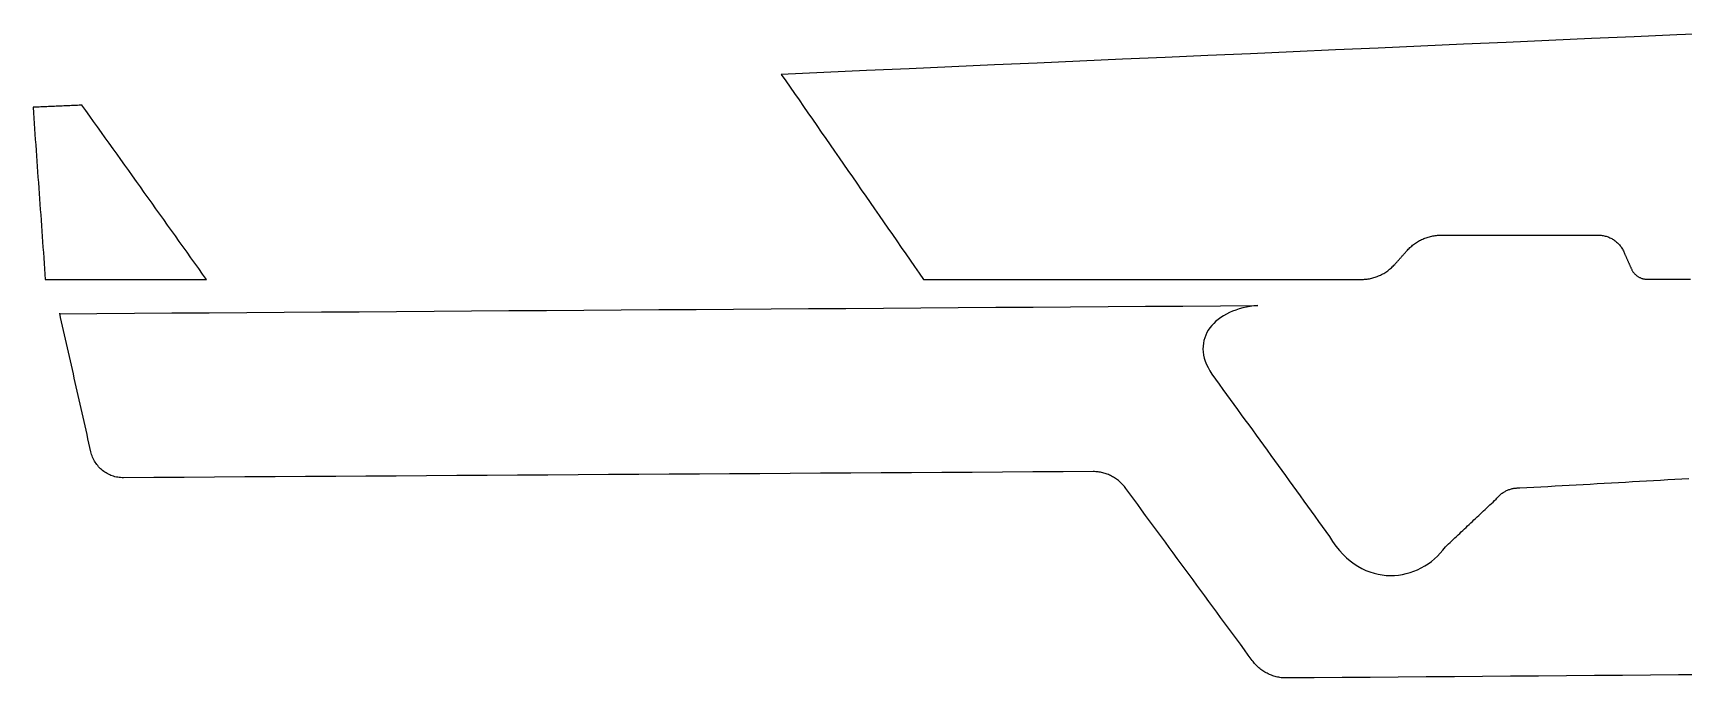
# Model space of a CAD drawing. Header units: metres. Extents: x 27 to 154, y -154 to -62.
# Drawn here: x 27.3 to 90.9, y -89 to -64.1 of the extents above; entities that cross this region are included whole.
import ezdxf

# ---------------------------------------------------------------- set-up
doc = ezdxf.new("R2010")
doc.units = ezdxf.units.M

msp = doc.modelspace()

# ---------------------------------------------------------------- linework, layer by layer
for points in [[(92.222574, -64.136016), (90.58021, -64.208406), (88.937846, -64.280796), (87.295482, -64.353186), (85.653118, -64.425576), (84.010754, -64.497966), (82.36839, -64.570356), (80.726026, -64.642746), (79.083662, -64.715136), (77.441298, -64.787526), (75.798934, -64.859916), (74.15657, -64.932306), (72.514206, -65.004696), (70.871842, -65.077086), (69.229478, -65.149476), (67.587114, -65.221866), (65.94475, -65.294256), (64.302386, -65.366646), (62.660022, -65.439036), (61.017658, -65.511426), (59.375294, -65.583816), (57.73293, -65.656206), (56.090566, -65.728596), (56.261762, -65.975484), (56.432958, -66.222372), (56.604154, -66.46926), (56.77535, -66.716148), (56.946546, -66.963036), (57.117742, -67.209924), (57.288938, -67.456812), (57.460134, -67.7037), (57.63133, -67.950588), (57.802526, -68.197476), (57.973722, -68.444364), (58.144918, -68.691252), (58.316114, -68.93814), (58.48731, -69.185028), (58.658506, -69.431916), (58.829702, -69.678804), (59.000898, -69.925692), (59.172094, -70.17258), (59.34329, -70.419468), (59.514486, -70.666356), (59.685682, -70.913244), (59.856878, -71.160132), (60.028074, -71.40702), (60.19927, -71.653908), (60.370466, -71.900796), (60.541662, -72.147684), (60.712858, -72.394572), (60.884054, -72.64146), (61.05525, -72.888348), (61.226446, -73.135236), (61.397642, -73.382124), (61.568838, -73.629012), (62.09538, -73.629012), (62.621922, -73.629012), (63.148464, -73.629012), (63.675006, -73.629012), (64.201548, -73.629012), (64.72809, -73.629012), (65.254632, -73.629012), (65.781174, -73.629012), (66.307716, -73.629012), (66.834258, -73.629012), (67.3608, -73.629012), (67.887342, -73.629012), (68.413884, -73.629012), (68.940426, -73.629012), (69.466968, -73.629012), (69.99351, -73.629012), (70.520052, -73.629012), (71.046594, -73.629012), (71.573136, -73.629012), (72.099678, -73.629012), (72.62622, -73.629012), (73.152762, -73.629012), (73.679304, -73.629012), (74.205846, -73.629012), (74.732388, -73.629012), (75.25893, -73.629012), (75.785472, -73.629012), (76.312014, -73.629012), (76.838556, -73.629012), (77.365098, -73.629012), (77.89164, -73.629012), (78.418182, -73.629012), (78.464664, -73.628504), (78.510892, -73.626726), (78.55712, -73.623678), (78.603094, -73.61936), (78.648814, -73.613772), (78.69428, -73.607168), (78.739492, -73.599294), (78.78445, -73.59015), (78.829154, -73.57999), (78.87335, -73.56856), (78.917292, -73.556114), (78.960726, -73.542398), (79.003906, -73.527666), (79.046578, -73.511918), (79.088742, -73.4949), (79.130652, -73.476866), (79.172054, -73.457816), (79.212948, -73.437496), (79.253334, -73.41616), (79.292958, -73.393808), (79.332074, -73.37044), (79.370682, -73.346056), (79.408528, -73.320656), (79.445866, -73.29424), (79.482442, -73.266808), (79.51851, -73.23836), (79.553816, -73.208896), (79.58836, -73.178416), (79.622142, -73.14692), (79.655162, -73.114662), (79.68742, -73.081388), (79.718916, -73.047098), (79.734156, -73.03008), (79.749396, -73.013062), (79.764636, -72.996044), (79.779876, -72.979026), (79.795116, -72.962008), (79.810356, -72.94499), (79.825596, -72.927972), (79.840836, -72.910954), (79.856076, -72.893936), (79.871316, -72.876918), (79.886556, -72.8599), (79.901796, -72.842882), (79.917036, -72.825864), (79.932276, -72.808846), (79.947516, -72.791828), (79.962756, -72.77481), (79.977996, -72.757792), (79.993236, -72.740774), (80.008476, -72.723756), (80.023716, -72.706738), (80.038956, -72.68972), (80.054196, -72.672702), (80.069436, -72.655684), (80.084676, -72.638666), (80.099916, -72.621648), (80.115156, -72.60463), (80.130396, -72.587612), (80.145636, -72.570594), (80.160876, -72.553576), (80.176116, -72.536558), (80.191356, -72.519794), (80.206596, -72.502776), (80.238092, -72.468486), (80.27035, -72.435212), (80.30337, -72.402954), (80.337152, -72.371458), (80.371696, -72.340978), (80.407002, -72.311514), (80.44307, -72.283066), (80.479646, -72.255634), (80.516984, -72.229218), (80.55483, -72.203818), (80.593438, -72.179434), (80.632554, -72.156066), (80.672178, -72.133714), (80.712564, -72.112378), (80.753458, -72.092058), (80.79486, -72.073008), (80.83677, -72.054974), (80.878934, -72.037956), (80.921606, -72.022208), (80.964786, -72.007476), (81.00822, -71.99376), (81.052162, -71.981314), (81.096358, -71.969884), (81.141062, -71.959724), (81.18602, -71.950834), (81.231232, -71.94296), (81.276698, -71.936356), (81.322418, -71.930768), (81.368392, -71.92645), (81.41462, -71.923402), (81.460848, -71.921624), (81.50733, -71.921116), (81.696052, -71.921116), (81.884774, -71.921116), (82.073496, -71.921116), (82.262218, -71.921116), (82.45094, -71.921116), (82.639662, -71.921116), (82.828384, -71.921116), (83.017106, -71.921116), (83.205828, -71.921116), (83.39455, -71.921116), (83.583272, -71.921116), (83.771994, -71.921116), (83.960716, -71.921116), (84.149438, -71.921116), (84.33816, -71.921116), (84.526882, -71.921116), (84.715604, -71.921116), (84.904326, -71.921116), (85.093048, -71.921116), (85.28177, -71.921116), (85.470492, -71.921116), (85.659214, -71.921116), (85.847936, -71.921116), (86.036658, -71.921116), (86.22538, -71.921116), (86.414102, -71.921116), (86.602824, -71.921116), (86.791546, -71.921116), (86.980268, -71.921116), (87.16899, -71.921116), (87.357712, -71.921116), (87.546434, -71.921116), (87.586566, -71.921878), (87.626444, -71.924164), (87.665814, -71.92772), (87.70493, -71.9328), (87.743792, -71.93915), (87.782146, -71.947024), (87.819992, -71.956168), (87.857584, -71.966582), (87.894668, -71.978266), (87.931244, -71.991474), (87.967312, -72.005952), (88.002618, -72.021446), (88.037416, -72.03821), (88.071452, -72.056244), (88.10498, -72.075548), (88.137746, -72.095868), (88.16975, -72.117458), (88.200992, -72.140064), (88.231472, -72.16394), (88.260936, -72.188832), (88.289638, -72.21474), (88.317324, -72.241664), (88.344248, -72.269604), (88.370156, -72.29856), (88.395048, -72.328532), (88.418924, -72.35952), (88.441784, -72.39127), (88.463374, -72.424036), (88.483948, -72.457818), (88.503252, -72.492362), (88.52154, -72.527668), (88.538558, -72.56399), (88.547702, -72.584564), (88.556846, -72.605138), (88.56599, -72.625712), (88.575134, -72.646286), (88.584278, -72.66686), (88.593422, -72.687434), (88.602566, -72.708008), (88.61171, -72.728582), (88.620854, -72.749156), (88.629998, -72.76973), (88.639142, -72.790304), (88.648286, -72.810878), (88.65743, -72.831452), (88.666574, -72.852026), (88.675718, -72.8726), (88.684862, -72.893174), (88.694006, -72.913748), (88.70315, -72.934322), (88.712294, -72.954896), (88.721438, -72.97547), (88.730582, -72.996044), (88.739726, -73.016618), (88.74887, -73.037192), (88.758014, -73.057766), (88.767158, -73.07834), (88.776302, -73.098914), (88.785446, -73.119488), (88.79459, -73.140062), (88.803734, -73.160636), (88.812878, -73.18121), (88.822022, -73.201784), (88.831166, -73.222358), (88.841834, -73.244964), (88.853264, -73.267062), (88.865202, -73.288652), (88.877902, -73.30948), (88.891364, -73.3298), (88.905588, -73.349612), (88.92032, -73.368916), (88.935814, -73.387458), (88.951816, -73.405492), (88.96858, -73.422764), (88.985852, -73.439528), (89.003632, -73.45553), (89.02192, -73.471024), (89.040716, -73.485756), (89.06002, -73.499726), (89.079832, -73.513188), (89.100152, -73.525888), (89.12098, -73.537826), (89.142062, -73.549002), (89.163652, -73.559416), (89.185496, -73.569068), (89.207848, -73.577958), (89.230454, -73.586086), (89.253568, -73.593452), (89.276936, -73.600056), (89.300558, -73.605644), (89.324434, -73.61047), (89.348564, -73.614534), (89.372948, -73.617582), (89.397332, -73.619868), (89.42197, -73.621138), (89.446862, -73.621646), (90.275156, -73.621646), (91.10345, -73.621646)], [(29.168344, -66.9163), (29.109162, -66.91884), (29.04998, -66.92138), (28.990798, -66.92392), (28.931616, -66.92646), (28.872434, -66.929), (28.813252, -66.93154), (28.75407, -66.93408), (28.694888, -66.93662), (28.635706, -66.93916), (28.576524, -66.9417), (28.517342, -66.94424), (28.45816, -66.94678), (28.398978, -66.94932), (28.339796, -66.95186), (28.280614, -66.9544), (28.221432, -66.95694), (28.16225, -66.95948), (28.103068, -66.96202), (28.043886, -66.96456), (27.984704, -66.9671), (27.925522, -66.96964), (27.86634, -66.97218), (27.807158, -66.97472), (27.747976, -66.97726), (27.688794, -66.9798), (27.629612, -66.98234), (27.57043, -66.98488), (27.511248, -66.98742), (27.452066, -66.98996), (27.392884, -66.9925), (27.333702, -66.99504), (27.27452, -66.99758), (27.289252, -67.204844), (27.303984, -67.412108), (27.318716, -67.619372), (27.333448, -67.826636), (27.34818, -68.0339), (27.362912, -68.241164), (27.377644, -68.448428), (27.392376, -68.655692), (27.407108, -68.862956), (27.42184, -69.07022), (27.436572, -69.277484), (27.451304, -69.484748), (27.466036, -69.692012), (27.480768, -69.899276), (27.4955, -70.10654), (27.510232, -70.313804), (27.524964, -70.521068), (27.539696, -70.728332), (27.554428, -70.935596), (27.56916, -71.14286), (27.583892, -71.350124), (27.598624, -71.557388), (27.613356, -71.764652), (27.628088, -71.971916), (27.64282, -72.17918), (27.657552, -72.386444), (27.672284, -72.593708), (27.687016, -72.800972), (27.701748, -73.008236), (27.71648, -73.2155), (27.731212, -73.422764), (27.745944, -73.630028), (27.94, -73.630028), (28.134056, -73.630028), (28.328112, -73.630028), (28.522168, -73.630028), (28.716224, -73.630028), (28.91028, -73.630028), (29.104336, -73.630028), (29.298392, -73.630028), (29.492448, -73.630028), (29.686504, -73.630028), (29.88056, -73.630028), (30.074616, -73.630028), (30.268672, -73.630028), (30.462728, -73.630028), (30.656784, -73.630028), (30.85084, -73.630028), (31.044896, -73.630028), (31.238952, -73.630028), (31.433008, -73.630028), (31.627064, -73.630028), (31.82112, -73.630028), (32.015176, -73.630028), (32.209232, -73.630028), (32.403288, -73.630028), (32.597344, -73.630028), (32.7914, -73.630028), (32.985456, -73.630028), (33.179512, -73.630028), (33.373568, -73.630028), (33.567624, -73.630028), (33.76168, -73.630028), (33.955736, -73.630028), (33.805876, -73.420224), (33.656016, -73.21042), (33.506156, -73.000616), (33.356296, -72.790812), (33.206436, -72.581008), (33.056576, -72.371204), (32.906716, -72.1614), (32.756856, -71.951596), (32.606996, -71.741792), (32.457136, -71.531988), (32.307276, -71.322184), (32.157416, -71.11238), (32.007556, -70.902576), (31.857696, -70.692772), (31.707836, -70.482968), (31.557976, -70.273164), (31.408116, -70.06336), (31.258256, -69.853556), (31.108396, -69.643752), (30.958536, -69.433948), (30.808676, -69.224144), (30.658816, -69.01434), (30.508956, -68.804536), (30.359096, -68.594732), (30.209236, -68.384928), (30.059376, -68.175124), (29.909516, -67.96532), (29.759656, -67.755516), (29.609796, -67.545712), (29.459936, -67.335908), (29.310076, -67.126104), (29.160216, -66.9163)], [(28.295092, -74.950066), (29.737304, -74.94016), (31.179516, -74.930254), (32.621728, -74.920348), (34.06394, -74.910442), (35.506152, -74.900536), (36.948364, -74.89063), (38.390576, -74.880724), (39.832788, -74.870818), (41.275, -74.860912), (42.717212, -74.851006), (44.159424, -74.8411), (45.601636, -74.831194), (47.043848, -74.821288), (48.48606, -74.811382), (49.928272, -74.801476), (51.370484, -74.79157), (52.812696, -74.781664), (54.254908, -74.771758), (55.69712, -74.761852), (57.139332, -74.751946), (58.581544, -74.74204), (60.023756, -74.732134), (61.465968, -74.722228), (62.90818, -74.712322), (64.350392, -74.702416), (65.792604, -74.69251), (67.234816, -74.682604), (68.677028, -74.672698), (70.11924, -74.662792), (71.561452, -74.652886), (73.003664, -74.64298), (74.445876, -74.633074), (74.294238, -74.647552), (74.146156, -74.668126), (74.002138, -74.694288), (73.862184, -74.726292), (73.726548, -74.76363), (73.595738, -74.806302), (73.469754, -74.854308), (73.34885, -74.90714), (73.233534, -74.965052), (73.123806, -75.027536), (73.020174, -75.094592), (72.922638, -75.165966), (72.831706, -75.241658), (72.747378, -75.321414), (72.670162, -75.405234), (72.600058, -75.49261), (72.537574, -75.583796), (72.48271, -75.678284), (72.435974, -75.776074), (72.39762, -75.876912), (72.367648, -75.980798), (72.346566, -76.087478), (72.334628, -76.196952), (72.331834, -76.308966), (72.338692, -76.423266), (72.355456, -76.539598), (72.382126, -76.657962), (72.41921, -76.778358), (72.466962, -76.900278), (72.525636, -77.023976), (72.595486, -77.148944), (72.676766, -77.275182), (72.818244, -77.470762), (72.959722, -77.666342), (73.1012, -77.861922), (73.242678, -78.057502), (73.384156, -78.253082), (73.525634, -78.448662), (73.667112, -78.644242), (73.80859, -78.839822), (73.950068, -79.035402), (74.091546, -79.230982), (74.233024, -79.426562), (74.374502, -79.622142), (74.51598, -79.817722), (74.657458, -80.013302), (74.798936, -80.208882), (74.940414, -80.404462), (75.081638, -80.600042), (75.223116, -80.795622), (75.364594, -80.991202), (75.506072, -81.186782), (75.64755, -81.382362), (75.789028, -81.577942), (75.930506, -81.773522), (76.071984, -81.969102), (76.213462, -82.164682), (76.35494, -82.360262), (76.496418, -82.555842), (76.637896, -82.751422), (76.779374, -82.947002), (76.920852, -83.142582), (77.06233, -83.338162), (77.203808, -83.533742), (77.325982, -83.72475), (77.453236, -83.901534), (77.585316, -84.064348), (77.72146, -84.213446), (77.861668, -84.349336), (78.005432, -84.472018), (78.152244, -84.581746), (78.30185, -84.679028), (78.453742, -84.763864), (78.607412, -84.836762), (78.762606, -84.897722), (78.91907, -84.947252), (79.076296, -84.985606), (79.233776, -85.013038), (79.391256, -85.029548), (79.548228, -85.035644), (79.704184, -85.03158), (79.85887, -85.01761), (80.012032, -84.993988), (80.162908, -84.960968), (80.311498, -84.918804), (80.45704, -84.868004), (80.59928, -84.808568), (80.737964, -84.74075), (80.872584, -84.665058), (81.002632, -84.581492), (81.127854, -84.490306), (81.247742, -84.392008), (81.362042, -84.286598), (81.470246, -84.174584), (81.5721, -84.05622), (81.666842, -83.931506), (81.728056, -83.873848), (81.78927, -83.81619), (81.850484, -83.758532), (81.911698, -83.700874), (81.972912, -83.643216), (82.034126, -83.585558), (82.09534, -83.5279), (82.156554, -83.470242), (82.217768, -83.412584), (82.278982, -83.354926), (82.340196, -83.297268), (82.40141, -83.23961), (82.462624, -83.181952), (82.523838, -83.124294), (82.585052, -83.066636), (82.646266, -83.008978), (82.70748, -82.95132), (82.768694, -82.893662), (82.829908, -82.836004), (82.891122, -82.778346), (82.952336, -82.720688), (83.01355, -82.66303), (83.074764, -82.605372), (83.135978, -82.547714), (83.197192, -82.490056), (83.258406, -82.432398), (83.31962, -82.37474), (83.380834, -82.317082), (83.442048, -82.259424), (83.503262, -82.201766), (83.564476, -82.144108), (83.62569, -82.08645), (83.646264, -82.060288), (83.667346, -82.034888), (83.68919, -82.01025), (83.711796, -81.986374), (83.73491, -81.96326), (83.758786, -81.940908), (83.78317, -81.919318), (83.808062, -81.89849), (83.833716, -81.878424), (83.859878, -81.859374), (83.886548, -81.841086), (83.913726, -81.82356), (83.941412, -81.806796), (83.969606, -81.791048), (83.998054, -81.776062), (84.02701, -81.761838), (84.056474, -81.74863), (84.086192, -81.736184), (84.116418, -81.724754), (84.146898, -81.714086), (84.177632, -81.704434), (84.208874, -81.695544), (84.24037, -81.68767), (84.27212, -81.680812), (84.304124, -81.67497), (84.336382, -81.66989), (84.36864, -81.665826), (84.401152, -81.662778), (84.433918, -81.660746), (84.466684, -81.65973), (84.499704, -81.65973), (84.532724, -81.660746), (84.803996, -81.645506), (85.075268, -81.630266), (85.34654, -81.615026), (85.617812, -81.599786), (85.889084, -81.584546), (86.160356, -81.569306), (86.431628, -81.554066), (86.7029, -81.538826), (86.974172, -81.523586), (87.245444, -81.508346), (87.516716, -81.493106), (87.787988, -81.477866), (88.05926, -81.462626), (88.330532, -81.447386), (88.601804, -81.432146), (88.873076, -81.416906), (89.144348, -81.401666), (89.41562, -81.386426), (89.686892, -81.371186), (89.958164, -81.355946), (90.229436, -81.340706), (90.500708, -81.325466), (90.77198, -81.310226), (91.043252, -81.294986)], [(91.72575, -88.855042), (90.646504, -88.863424), (89.567258, -88.871806), (88.488012, -88.880188), (87.408766, -88.88857), (86.32952, -88.896952), (85.250274, -88.905334), (84.171028, -88.913716), (83.091782, -88.922098), (82.012536, -88.93048), (80.93329, -88.938862), (79.854044, -88.947244), (78.774798, -88.955626), (77.695552, -88.964008), (76.616306, -88.97239), (75.53706, -88.980772), (75.488546, -88.98001), (75.440286, -88.977724), (75.39228, -88.973914), (75.344528, -88.968834), (75.29703, -88.96223), (75.249786, -88.954356), (75.20305, -88.944958), (75.156568, -88.93429), (75.110594, -88.922352), (75.065128, -88.90889), (75.02017, -88.894158), (74.975466, -88.878156), (74.931524, -88.860884), (74.88809, -88.842342), (74.845164, -88.82253), (74.802746, -88.801448), (74.76109, -88.779096), (74.719942, -88.755474), (74.679556, -88.730582), (74.639932, -88.704674), (74.60107, -88.677496), (74.56297, -88.649302), (74.525632, -88.619838), (74.489056, -88.589358), (74.453496, -88.557608), (74.418698, -88.524842), (74.384916, -88.490806), (74.351896, -88.455754), (74.319892, -88.419686), (74.288904, -88.382602), (74.258932, -88.344502), (74.229976, -88.305386), (74.07783, -88.098376), (73.925684, -87.891366), (73.773538, -87.684356), (73.621392, -87.477346), (73.469246, -87.270336), (73.3171, -87.063326), (73.164954, -86.856316), (73.012808, -86.649306), (72.860662, -86.442296), (72.708516, -86.235286), (72.55637, -86.028276), (72.404224, -85.821266), (72.252078, -85.614256), (72.099932, -85.407246), (71.947786, -85.200236), (71.79564, -84.993226), (71.643494, -84.786216), (71.491348, -84.579206), (71.339202, -84.372196), (71.187056, -84.165186), (71.03491, -83.958176), (70.882764, -83.751166), (70.730618, -83.544156), (70.578472, -83.337146), (70.426326, -83.130136), (70.27418, -82.923126), (70.122034, -82.716116), (69.969888, -82.509106), (69.817742, -82.302096), (69.665596, -82.095086), (69.51345, -81.888076), (69.361304, -81.681066), (69.333618, -81.643474), (69.304916, -81.606898), (69.275198, -81.571338), (69.244464, -81.536794), (69.212968, -81.503266), (69.180456, -81.470754), (69.147182, -81.439258), (69.112892, -81.408778), (69.07784, -81.379314), (69.042026, -81.35112), (69.00545, -81.323942), (68.968112, -81.29778), (68.930012, -81.272888), (68.891404, -81.249012), (68.852034, -81.226406), (68.812156, -81.204816), (68.771516, -81.184496), (68.730368, -81.165446), (68.688712, -81.147666), (68.646548, -81.130902), (68.603876, -81.115408), (68.560696, -81.101184), (68.517008, -81.08823), (68.472812, -81.076546), (68.428362, -81.066132), (68.383404, -81.056988), (68.338192, -81.049368), (68.292726, -81.043018), (68.247006, -81.037938), (68.201032, -81.034128), (68.154804, -81.031842), (68.108322, -81.030826), (66.941192, -81.038192), (65.774062, -81.045558), (64.606932, -81.052924), (63.439802, -81.06029), (62.272672, -81.067656), (61.105542, -81.075022), (59.938412, -81.082388), (58.771282, -81.089754), (57.604152, -81.09712), (56.437022, -81.104486), (55.269892, -81.111852), (54.102762, -81.119218), (52.935632, -81.126584), (51.768502, -81.13395), (50.601372, -81.141316), (49.434242, -81.148682), (48.267112, -81.156048), (47.099982, -81.163414), (45.932852, -81.17078), (44.765722, -81.178146), (43.598592, -81.185512), (42.431462, -81.192878), (41.264332, -81.200244), (40.097202, -81.20761), (38.930072, -81.214976), (37.762942, -81.222342), (36.595812, -81.229708), (35.428682, -81.237074), (34.261552, -81.24444), (33.094422, -81.251806), (31.927292, -81.259172), (30.760162, -81.266538), (30.704028, -81.265776), (30.648402, -81.262474), (30.593284, -81.256886), (30.538674, -81.249012), (30.484826, -81.238852), (30.43174, -81.226406), (30.379416, -81.211674), (30.328108, -81.19491), (30.277562, -81.17586), (30.228032, -81.154778), (30.179518, -81.131664), (30.132274, -81.106772), (30.086046, -81.079848), (30.041088, -81.051146), (29.9974, -81.020412), (29.954982, -80.9879), (29.914088, -80.953864), (29.874464, -80.91805), (29.836364, -80.880458), (29.799788, -80.841342), (29.76499, -80.800702), (29.731716, -80.758538), (29.70022, -80.71485), (29.670502, -80.669892), (29.642562, -80.62341), (29.616654, -80.575658), (29.592778, -80.526636), (29.57068, -80.476344), (29.550868, -80.425036), (29.533088, -80.372458), (29.517594, -80.318864), (29.504386, -80.264254), (29.466794, -80.09763), (29.429202, -79.931006), (29.39161, -79.764382), (29.354018, -79.597758), (29.316426, -79.431134), (29.278834, -79.26451), (29.241242, -79.097886), (29.20365, -78.931262), (29.166058, -78.764638), (29.128466, -78.598014), (29.090874, -78.43139), (29.053282, -78.264766), (29.01569, -78.098142), (28.978098, -77.931518), (28.940506, -77.764894), (28.902914, -77.59827), (28.865322, -77.431646), (28.82773, -77.265022), (28.790138, -77.098398), (28.752546, -76.931774), (28.714954, -76.76515), (28.677362, -76.598526), (28.63977, -76.431902), (28.602178, -76.265278), (28.564586, -76.098654), (28.526994, -75.93203), (28.489402, -75.765406), (28.45181, -75.598782), (28.414218, -75.432158), (28.376626, -75.265534), (28.339034, -75.09891), (28.301442, -74.932286)]]:
    msp.add_lwpolyline(points)

doc.saveas('drawing.dxf')
